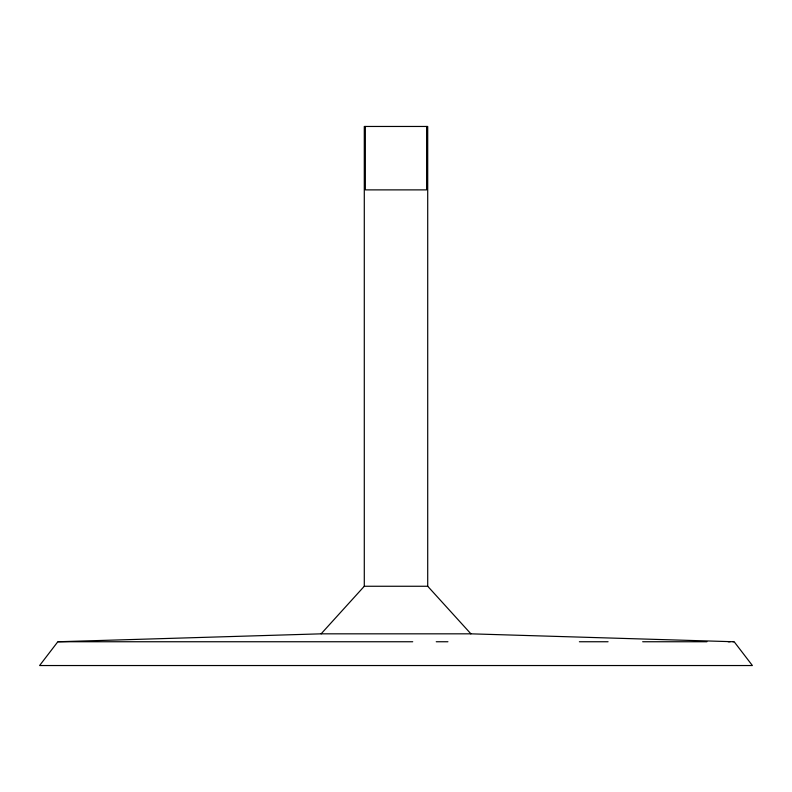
<?xml version="1.0" encoding="UTF-8"?>
<svg xmlns="http://www.w3.org/2000/svg" width="792" height="792" viewBox="0 0 792 792"><rect width="100%" height="100%" fill="white"/><g stroke="black" fill="none" stroke-linecap="round" stroke-linejoin="round"><path stroke-width="1.19" d="M364.29 586.258L321.126 633.828L470.913 633.828L427.71 586.258L427.71 126.463L364.29 126.463L364.29 586.258L427.71 586.258M58.222 641.748L321.265 633.828M412.721 641.748L57.836 641.748L39.6 665.537L752.4 665.537L734.164 641.748L732.996 641.748M436.243 641.748L447.935 641.748M579.378 641.748L608.078 641.748M642.668 641.748L706.929 641.748M728.165 641.748L730.184 641.748M470.735 633.828L733.679 641.748M426.611 126.463L426.611 189.882L365.35 189.882L365.35 126.463"/></g></svg>
